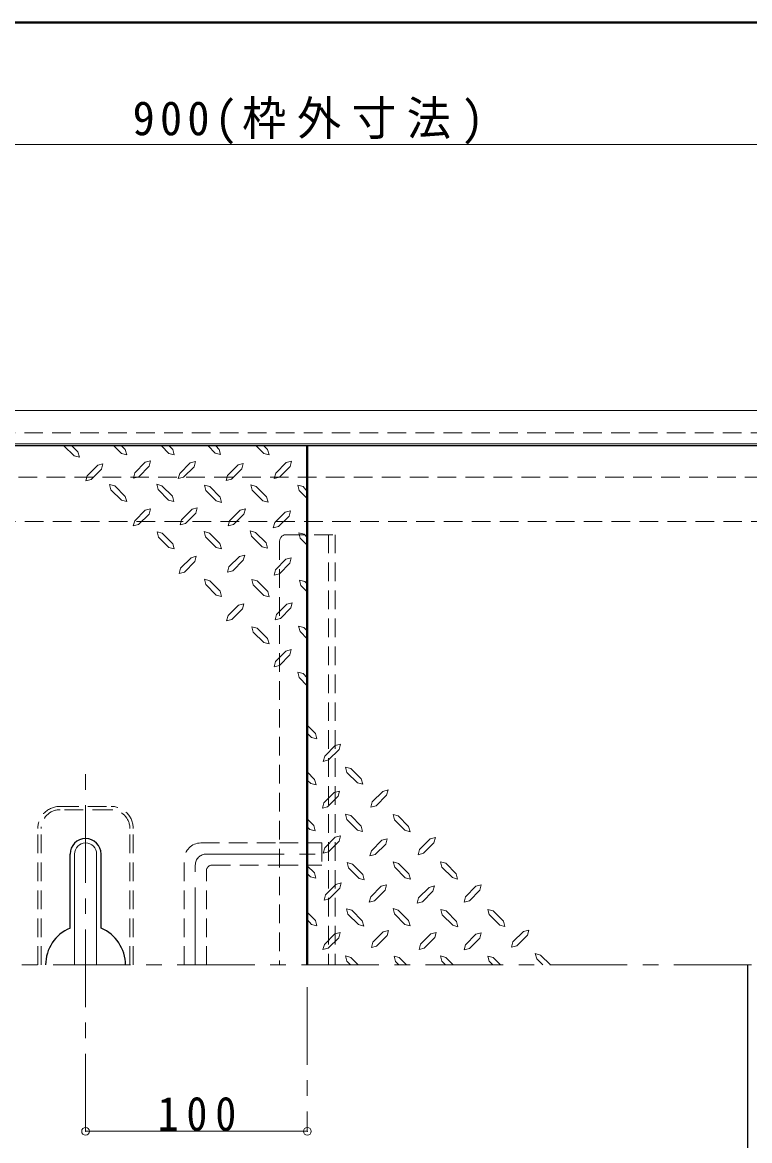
# Model space of a CAD drawing. Units: millimetres at full size, sheet at 1:7; details may follow other scales. Extents: x -1487 to 1348, y -983 to 984.
# Drawn here: x -308 to 20, y 479 to 984 of the extents above; entities that cross this region are included whole.
import ezdxf

# ---------------------------------------------------------------- set-up
doc = ezdxf.new("R2010")
doc.units = ezdxf.units.MM
doc.header["$LTSCALE"] = 7
doc.header["$PDMODE"] = 32
doc.header["$PDSIZE"] = 3.5
doc.linetypes.add('CHAIN1', pattern=[8, 5, -1, 1, -1])
doc.linetypes.add('DASHED1', pattern=[1.8, 1.2, -0.6])
doc.layers.add('0-A', color=4, linetype='Continuous', lineweight=9)
doc.styles.add('ＭＳ ゴシック', font='')
doc.styles.get('ＭＳ ゴシック').set_extended_font_data('MS Gothic')

msp = doc.modelspace()

# ---------------------------------------------------------------- linework, layer by layer
at = {"layer": '0-A', "color": 1, "lineweight": 40}
for p, q in [((1347.643, 983.513), (-1487.357, 983.513)), ((-179.857, 558.513), (-179.857, 792.513))]:
    msp.add_line(p, q, dxfattribs=at)
at = {"layer": '0-A'}
for p, q in [((-629.857, 928.513), (270.143, 928.513)), ((-289.578, 792.513), (-285.045, 788.088)), ((-286.02, 792.513), (-283.32, 789.813)), ((-267.045, 792.513), (-263.67, 789.138)), ((-245.67, 792.513), (-242.295, 789.138)), ((-242.145, 792.513), (-240.495, 790.863)), ((-224.543, 792.513), (-221.37, 789.213)), ((-221.145, 792.513), (-219.57, 790.938)), ((-202.845, 792.513), (-199.47, 789.138)), ((-199.395, 792.513), (-197.745, 790.863)), ((-239.895, 788.463), (-242.295, 789.138)), ((-240.495, 790.863), (-239.895, 788.463)), ((-218.97, 788.613), (-221.37, 789.213)), ((-219.57, 790.938), (-218.97, 788.613)), ((-197.07, 788.463), (-199.47, 789.138)), ((-197.745, 790.863), (-197.07, 788.463)), ((-279.12, 779.088), (-274.32, 783.888)), ((-277.32, 777.363), (-272.595, 782.088)), ((-274.32, 783.888), (-271.995, 784.488)), ((-271.995, 784.488), (-272.595, 782.088)), ((-255.87, 778.638), (-251.22, 783.363)), ((-237.345, 780.138), (-232.62, 784.938)), ((-235.62, 778.413), (-230.895, 783.138)), ((-215.895, 779.238), (-211.095, 784.038)), ((-214.095, 777.513), (-209.37, 782.238)), ((-211.095, 784.038), (-208.77, 784.638)), ((-208.77, 784.638), (-209.37, 782.238)), ((-194.07, 780.213), (-189.345, 785.013)), ((-192.345, 778.488), (-187.62, 783.213)), ((-189.345, 785.013), (-186.945, 785.613)), ((-186.945, 785.613), (-187.62, 783.213)), ((-279.12, 779.088), (-279.72, 776.763)), ((-277.32, 777.363), (-279.72, 776.763)), ((-257.67, 780.363), (-258.27, 778.038)), ((-255.87, 778.638), (-258.27, 778.038)), ((-237.345, 780.138), (-238.02, 777.813)), ((-235.62, 778.413), (-238.02, 777.813)), ((-215.895, 779.238), (-216.495, 776.913)), ((-214.095, 777.513), (-216.495, 776.913)), ((-194.07, 780.213), (-194.745, 777.888)), ((-192.345, 778.488), (-194.745, 777.888)), ((-266.67, 774.588), (-268.995, 775.188)), ((-268.395, 772.788), (-268.995, 775.188)), ((-268.395, 772.788), (-263.67, 768.063)), ((-266.67, 774.588), (-261.945, 769.788)), ((-247.17, 772.863), (-247.77, 775.263)), ((-245.445, 774.588), (-247.77, 775.263)), ((-247.17, 772.863), (-242.445, 768.138)), ((-245.445, 774.588), (-240.645, 769.863)), ((-223.845, 774.213), (-226.245, 774.813)), ((-225.57, 772.413), (-226.245, 774.813)), ((-225.57, 772.413), (-220.92, 767.763)), ((-223.845, 774.213), (-219.12, 769.488)), ((-204.645, 772.563), (-205.32, 774.963)), ((-202.92, 774.288), (-205.32, 774.963)), ((-204.645, 772.563), (-199.92, 767.838)), ((-202.92, 774.288), (-198.195, 769.563)), ((-181.77, 774.213), (-184.17, 774.813)), ((-183.495, 772.413), (-184.17, 774.813)), ((-183.495, 772.413), (-179.857, 768.776)), ((-181.77, 774.213), (-179.857, 772.027)), ((-240.045, 767.538), (-242.445, 768.138)), ((-240.645, 769.863), (-240.045, 767.538)), ((-218.52, 767.088), (-220.92, 767.763)), ((-219.12, 769.488), (-218.52, 767.088)), ((-197.52, 767.238), (-199.92, 767.838)), ((-198.195, 769.563), (-197.52, 767.238)), ((-257.67, 758.763), (-252.945, 763.563)), ((-255.945, 757.038), (-251.22, 761.763)), ((-252.945, 763.563), (-250.62, 764.163)), ((-250.62, 764.163), (-251.22, 761.763)), ((-236.52, 759.288), (-231.795, 764.013)), ((-234.795, 757.563), (-230.07, 762.288)), ((-231.795, 764.013), (-229.47, 764.688)), ((-229.47, 764.688), (-230.07, 762.288)), ((-214.92, 758.763), (-210.195, 763.563)), ((-213.12, 757.038), (-208.47, 761.763)), ((-210.195, 763.563), (-207.795, 764.163)), ((-207.795, 764.163), (-208.47, 761.763)), ((-194.52, 757.938), (-189.795, 762.663)), ((-257.67, 758.763), (-258.345, 756.438)), ((-255.945, 757.038), (-258.345, 756.438)), ((-236.52, 759.288), (-237.195, 756.888)), ((-234.795, 757.563), (-237.195, 756.888)), ((-214.92, 758.763), (-215.52, 756.438)), ((-213.12, 757.038), (-215.52, 756.438)), ((-194.52, 757.938), (-195.195, 755.538)), ((-192.795, 756.213), (-188.07, 760.938)), ((-245.295, 753.138), (-247.62, 753.813)), ((-247.02, 751.413), (-247.62, 753.813)), ((-247.02, 751.413), (-242.295, 746.688)), ((-245.295, 753.138), (-240.495, 748.413)), ((-223.995, 753.213), (-226.395, 753.888)), ((-225.72, 751.488), (-226.395, 753.888)), ((-225.72, 751.488), (-220.995, 746.763)), ((-223.995, 753.213), (-219.27, 748.488)), ((-203.22, 753.513), (-205.545, 754.188)), ((-204.945, 751.788), (-205.545, 754.188)), ((-204.945, 751.788), (-200.22, 747.063)), ((-203.22, 753.513), (-198.42, 748.788)), ((-192.795, 756.213), (-195.195, 755.538)), ((-181.32, 752.763), (-183.72, 753.363)), ((-183.045, 750.963), (-183.72, 753.363)), ((-181.32, 752.763), (-179.857, 751.301)), ((-239.895, 746.088), (-242.295, 746.688)), ((-240.495, 748.413), (-239.895, 746.088)), ((-218.595, 746.088), (-220.995, 746.763)), ((-219.27, 748.488), (-218.595, 746.088)), ((-197.82, 746.388), (-200.22, 747.063)), ((-198.42, 748.788), (-197.82, 746.388)), ((-183.045, 750.963), (-179.857, 747.776)), ((-215.22, 737.988), (-210.495, 742.713)), ((-194.22, 736.638), (-189.495, 741.438)), ((-189.495, 741.438), (-187.095, 742.038)), ((-187.095, 742.038), (-187.77, 739.638)), ((-236.97, 737.388), (-237.645, 734.988)), ((-235.245, 735.663), (-230.52, 740.388)), ((-215.22, 737.988), (-215.895, 735.588)), ((-213.495, 736.263), (-215.895, 735.588)), ((-213.495, 736.263), (-208.77, 740.988)), ((-194.22, 736.638), (-194.82, 734.313)), ((-192.42, 734.913), (-187.77, 739.638)), ((-235.245, 735.663), (-237.645, 734.988)), ((-225.57, 730.038), (-226.245, 732.438)), ((-223.845, 731.763), (-226.245, 732.438)), ((-223.845, 731.763), (-219.12, 727.038)), ((-202.47, 731.688), (-204.795, 732.288)), ((-204.195, 729.888), (-204.795, 732.288)), ((-202.47, 731.688), (-197.67, 726.888)), ((-192.42, 734.913), (-194.82, 734.313)), ((-182.82, 729.663), (-183.42, 732.063)), ((-181.02, 731.463), (-183.42, 732.063)), ((-181.02, 731.463), (-179.857, 730.301)), ((-225.57, 730.038), (-220.92, 725.313)), ((-219.12, 727.038), (-218.52, 724.638)), ((-204.195, 729.888), (-199.47, 725.163)), ((-197.67, 726.888), (-197.07, 724.563)), ((-182.82, 729.663), (-179.857, 726.701)), ((-218.52, 724.638), (-220.92, 725.313)), ((-197.07, 724.563), (-199.47, 725.163)), ((-193.77, 716.463), (-189.045, 721.263)), ((-189.045, 721.263), (-186.645, 721.863)), ((-186.645, 721.863), (-187.32, 719.463)), ((-215.595, 716.013), (-216.27, 713.613)), ((-215.595, 716.013), (-210.87, 720.738)), ((-213.87, 714.288), (-209.145, 719.013)), ((-193.77, 716.463), (-194.37, 714.138)), ((-191.97, 714.738), (-187.32, 719.463)), ((-213.87, 714.288), (-216.27, 713.613)), ((-202.47, 710.388), (-204.87, 710.988)), ((-204.195, 708.588), (-204.87, 710.988)), ((-191.97, 714.738), (-194.37, 714.138)), ((-183.12, 708.888), (-183.795, 711.288)), ((-181.395, 710.688), (-183.795, 711.288)), ((-204.195, 708.588), (-199.47, 703.938)), ((-202.47, 710.388), (-197.745, 705.663)), ((-183.12, 708.888), (-179.857, 705.495)), ((-181.395, 710.688), (-179.857, 709.151)), ((-197.07, 703.263), (-199.47, 703.938)), ((-197.745, 705.663), (-197.07, 703.263)), ((-194.22, 695.313), (-189.495, 700.038)), ((-192.42, 693.588), (-187.77, 698.313)), ((-189.495, 700.038), (-187.095, 700.713)), ((-187.095, 700.713), (-187.77, 698.313)), ((-194.22, 695.313), (-194.82, 692.913)), ((-192.42, 693.588), (-194.82, 692.913)), ((-183.495, 688.113), (-184.17, 690.513)), ((-181.77, 689.913), (-184.17, 690.513)), ((-183.495, 688.113), (-179.857, 684.33)), ((-181.77, 689.913), (-179.857, 688.001)), ((-176.22, 662.913), (-179.857, 666.696)), ((-177.945, 661.113), (-179.857, 663.026)), ((-177.945, 661.113), (-175.545, 660.513)), ((-176.22, 662.913), (-175.545, 660.513)), ((-167.295, 657.438), (-171.945, 652.713)), ((-165.495, 655.713), (-170.22, 650.988)), ((-167.295, 657.438), (-164.895, 658.113)), ((-165.495, 655.713), (-164.895, 658.113)), ((-172.62, 650.313), (-171.945, 652.713)), ((-170.22, 650.988), (-172.62, 650.313)), ((-176.595, 642.138), (-179.857, 645.531)), ((-162.645, 647.763), (-160.245, 647.088)), ((-161.97, 645.363), (-162.645, 647.763)), ((-155.52, 642.438), (-160.245, 647.088)), ((-178.32, 640.338), (-179.857, 641.876)), ((-176.595, 642.138), (-175.92, 639.738)), ((-157.245, 640.638), (-161.97, 645.363)), ((-157.245, 640.638), (-154.845, 640.038)), ((-155.52, 642.438), (-154.845, 640.038)), ((-178.32, 640.338), (-175.92, 639.738)), ((-167.745, 636.288), (-172.395, 631.563)), ((-167.745, 636.288), (-165.345, 636.888)), ((-165.945, 634.563), (-165.345, 636.888)), ((-145.845, 636.738), (-150.57, 632.013)), ((-145.845, 636.738), (-143.445, 637.413)), ((-144.12, 635.013), (-143.445, 637.413)), ((-173.07, 629.163), (-172.395, 631.563)), ((-165.945, 634.563), (-170.67, 629.763)), ((-144.12, 635.013), (-148.845, 630.288)), ((-170.67, 629.763), (-173.07, 629.163)), ((-162.645, 626.463), (-160.245, 625.863)), ((-162.045, 624.138), (-162.645, 626.463)), ((-155.52, 621.138), (-160.245, 625.863)), ((-141.195, 626.388), (-138.795, 625.713)), ((-140.595, 623.988), (-141.195, 626.388)), ((-134.145, 620.988), (-138.795, 625.713)), ((-176.895, 621.363), (-179.857, 624.326)), ((-178.695, 619.563), (-179.857, 620.726)), ((-176.895, 621.363), (-176.295, 618.963)), ((-157.245, 619.338), (-162.045, 624.138)), ((-155.52, 621.138), (-154.92, 618.738)), ((-135.87, 619.263), (-140.595, 623.988)), ((-134.145, 620.988), (-133.47, 618.588)), ((-178.695, 619.563), (-176.295, 618.963)), ((-167.295, 616.113), (-171.945, 611.388)), ((-167.295, 616.113), (-164.895, 616.713)), ((-165.495, 614.388), (-164.895, 616.713)), ((-157.245, 619.338), (-154.92, 618.738)), ((-146.22, 614.763), (-143.82, 615.438)), ((-144.495, 613.038), (-143.82, 615.438)), ((-135.87, 619.263), (-133.47, 618.588)), ((-124.47, 615.363), (-129.195, 610.638)), ((-124.47, 615.363), (-122.07, 616.038)), ((-122.745, 613.638), (-122.07, 616.038)), ((-172.62, 608.988), (-171.945, 611.388)), ((-165.495, 614.388), (-170.22, 609.588)), ((-146.22, 614.763), (-150.945, 610.038)), ((-144.495, 613.038), (-149.22, 608.313)), ((-170.22, 609.588), (-172.62, 608.988)), ((-176.67, 600.063), (-179.857, 603.251)), ((-176.67, 600.063), (-175.995, 597.663)), ((-161.895, 604.638), (-159.495, 603.963)), ((-161.295, 602.238), (-161.895, 604.638)), ((-156.495, 597.513), (-161.295, 602.238)), ((-154.77, 599.238), (-159.495, 603.963)), ((-141.12, 604.938), (-138.72, 604.263)), ((-140.445, 602.538), (-141.12, 604.938)), ((-135.72, 597.813), (-140.445, 602.538)), ((-133.995, 599.538), (-138.72, 604.263)), ((-119.82, 604.938), (-117.42, 604.338)), ((-119.22, 602.613), (-119.82, 604.938)), ((-114.42, 597.888), (-119.22, 602.613)), ((-112.695, 599.613), (-117.42, 604.338)), ((-178.395, 598.263), (-179.857, 599.726)), ((-178.395, 598.263), (-175.995, 597.663)), ((-166.92, 594.813), (-164.52, 595.488)), ((-165.195, 593.088), (-164.52, 595.488)), ((-156.495, 597.513), (-154.17, 596.838)), ((-154.77, 599.238), (-154.17, 596.838)), ((-135.72, 597.813), (-133.32, 597.138)), ((-133.995, 599.538), (-133.32, 597.138)), ((-114.42, 597.888), (-112.095, 597.213)), ((-112.695, 599.613), (-112.095, 597.213)), ((-166.92, 594.813), (-171.645, 590.088)), ((-165.195, 593.088), (-169.92, 588.363)), ((-146.595, 593.988), (-151.245, 589.263)), ((-144.795, 592.263), (-149.52, 587.463)), ((-146.595, 593.988), (-144.195, 594.588)), ((-144.795, 592.263), (-144.195, 594.588)), ((-124.92, 593.463), (-129.645, 588.738)), ((-123.195, 591.738), (-127.92, 587.013)), ((-124.92, 593.463), (-122.52, 594.138)), ((-123.195, 591.738), (-122.52, 594.138)), ((-103.77, 593.988), (-108.495, 589.263)), ((-102.045, 592.263), (-106.77, 587.463)), ((-103.77, 593.988), (-101.37, 594.588)), ((-102.045, 592.263), (-101.37, 594.588)), ((-151.92, 586.863), (-151.245, 589.263)), ((-149.52, 587.463), (-151.92, 586.863)), ((-130.245, 586.338), (-129.645, 588.738)), ((-127.92, 587.013), (-130.245, 586.338)), ((-109.095, 586.863), (-108.495, 589.263)), ((-106.77, 587.463), (-109.095, 586.863)), ((-176.22, 578.613), (-179.857, 582.251)), ((-162.195, 583.788), (-159.795, 583.188)), ((-161.52, 581.463), (-162.195, 583.788)), ((-156.795, 576.738), (-161.52, 581.463)), ((-155.07, 578.463), (-159.795, 583.188)), ((-141.195, 583.938), (-138.795, 583.263)), ((-140.595, 581.538), (-141.195, 583.938)), ((-135.87, 576.813), (-140.595, 581.538)), ((-134.145, 578.613), (-138.795, 583.263)), ((-119.67, 583.488), (-117.27, 582.888)), ((-119.07, 581.163), (-119.67, 583.488)), ((-114.27, 576.438), (-119.07, 581.163)), ((-112.545, 578.163), (-117.27, 582.888)), ((-93.045, 576.438), (-97.77, 581.238)), ((-91.32, 578.238), (-96.045, 582.963)), ((-177.945, 576.813), (-179.857, 578.999)), ((-177.945, 576.813), (-175.545, 576.213)), ((-176.22, 578.613), (-175.545, 576.213)), ((-156.795, 576.738), (-154.395, 576.063)), ((-155.07, 578.463), (-154.395, 576.063)), ((-135.87, 576.813), (-133.47, 576.213)), ((-134.145, 578.613), (-133.47, 576.213)), ((-114.27, 576.438), (-111.945, 575.763)), ((-112.545, 578.163), (-111.945, 575.763)), ((-93.045, 576.438), (-90.72, 575.838)), ((-91.32, 578.238), (-90.72, 575.838)), ((-167.37, 572.538), (-172.095, 567.813)), ((-165.645, 570.813), (-170.37, 566.013)), ((-167.37, 572.538), (-164.97, 573.138)), ((-165.645, 570.813), (-164.97, 573.138)), ((-145.62, 573.513), (-150.345, 568.788)), ((-143.82, 571.788), (-148.62, 566.988)), ((-145.62, 573.513), (-143.22, 574.113)), ((-143.82, 571.788), (-143.22, 574.113)), ((-124.095, 572.613), (-128.82, 567.888)), ((-122.37, 570.888), (-127.095, 566.088)), ((-124.095, 572.613), (-121.695, 573.213)), ((-122.37, 570.888), (-121.695, 573.213)), ((-103.845, 572.388), (-108.495, 567.663)), ((-103.845, 572.388), (-101.445, 572.988)), ((-102.045, 570.663), (-101.445, 572.988)), ((-82.395, 573.663), (-87.12, 568.938)), ((-80.595, 571.938), (-85.395, 567.138)), ((-82.395, 573.663), (-79.995, 574.263)), ((-80.595, 571.938), (-79.995, 574.263)), ((-172.77, 565.413), (-172.095, 567.813)), ((-170.37, 566.013), (-172.77, 565.413)), ((-150.945, 566.388), (-150.345, 568.788)), ((-148.62, 566.988), (-150.945, 566.388)), ((-87.72, 566.538), (-87.12, 568.938)), ((-85.395, 567.138), (-87.72, 566.538)), ((-162.645, 562.563), (-160.245, 561.888)), ((-161.97, 560.163), (-162.645, 562.563)), ((-160.32, 558.513), (-161.97, 560.163)), ((-156.87, 558.513), (-160.245, 561.888)), ((-140.745, 562.413), (-138.345, 561.813)), ((-140.145, 560.088), (-140.745, 562.413)), ((-138.57, 558.513), (-140.145, 560.088)), ((-135.172, 558.513), (-138.345, 561.813)), ((-119.82, 562.563), (-117.42, 561.888)), ((-119.22, 560.163), (-119.82, 562.563)), ((-117.57, 558.513), (-119.22, 560.163)), ((-114.045, 558.513), (-117.42, 561.888)), ((-92.67, 558.513), (-96.045, 561.888)), ((-73.695, 558.513), (-76.395, 561.213)), ((-70.137, 558.513), (-74.67, 562.938)), ((-179.857, 483.513), (-279.857, 483.513))]:
    msp.add_line(p, q, dxfattribs=at)
at = {"layer": '0-A', "color": 7, "lineweight": 18}
for p, q in [((270.143, 808.513), (-629.857, 808.513)), ((255.143, 793.513), (-614.857, 793.513)), ((-284.857, 558.513), (-284.857, 608.513)), ((-274.857, 558.513), (-274.857, 608.513))]:
    msp.add_line(p, q, dxfattribs=at)
at = {"layer": '0-A', "color": 5, "lineweight": 25}
for p, q in [((254.143, 792.513), (-398.315, 792.513)), ((-286.857, 575.096), (-286.857, 608.513)), ((-272.857, 575.096), (-272.857, 608.513)), ((18.893, 362.529), (18.893, 558.513))]:
    msp.add_line(p, q, dxfattribs=at)
at = {"layer": '0-A', "linetype": 'DASHED1'}
for p, q in [((240.143, 778.513), (-396.919, 778.513)), ((-395.409, 758.513), (220.143, 758.513)), ((-170.357, 752.513), (-170.357, 558.513)), ((-192.357, 613.513), (-173.357, 613.513)), ((-173.357, 613.513), (-173.357, 603.513)), ((-192.357, 603.513), (-173.357, 603.513))]:
    msp.add_line(p, q, dxfattribs=at)
at = {"layer": '0-A', "color": 7, "linetype": 'DASHED1', "lineweight": 18}
for p, q in [((-189.357, 752.513), (-167.357, 752.513)), ((-167.357, 752.513), (-167.357, 558.513)), ((-192.357, 749.513), (-192.357, 558.513)), ((-291.357, 630.013), (-268.357, 630.013)), ((-268.357, 628.513), (-291.357, 628.513)), ((-301.357, 558.513), (-301.357, 620.013)), ((-299.857, 558.513), (-299.857, 620.013)), ((-259.857, 558.513), (-259.857, 620.013)), ((-258.357, 558.513), (-258.357, 620.013)), ((-227.857, 613.513), (-192.357, 613.513)), ((-235.357, 558.513), (-235.357, 606.013)), ((-225.357, 558.513), (-225.357, 601.013)), ((-222.857, 603.513), (-192.357, 603.513))]:
    msp.add_line(p, q, dxfattribs=at)
at = {"layer": '0-A', "linetype": 'CHAIN1'}
for p, q in [((-279.857, 483.513), (-279.857, 645.013)), ((-225.357, 608.513), (-173.357, 608.513)), ((-230.357, 558.513), (-230.357, 603.513)), ((-686.524, 558.513), (515.143, 558.513)), ((-179.857, 548.513), (-179.857, 483.513))]:
    msp.add_line(p, q, dxfattribs=at)
at = {"layer": '0-A', "linetype": 'DASHED1'}
msp.add_lwpolyline([(-619.857, 558.513), (-619.857, 788.513), (-609.857, 798.513), (250.143, 798.513)], dxfattribs=at)
at = {"layer": '0-A'}
for points in [[(-263.595, 792.513), (-261.945, 790.863), (-261.27, 788.538), (-263.67, 789.138)], [(-283.32, 789.813), (-282.645, 787.413), (-285.045, 788.088)], [(-257.67, 780.363), (-252.945, 785.163), (-250.545, 785.763), (-251.22, 783.363)], [(-232.62, 784.938), (-230.295, 785.538), (-230.895, 783.138)], [(-261.945, 769.788), (-261.27, 767.463), (-263.67, 768.063)], [(-189.795, 762.663), (-187.47, 763.338), (-188.07, 760.938)], [(-236.97, 737.388), (-232.245, 742.113), (-229.92, 742.788), (-230.52, 740.388)], [(-210.495, 742.713), (-208.095, 743.313), (-208.77, 740.988)], [(-210.87, 720.738), (-208.47, 721.338), (-209.145, 719.013)], [(-148.845, 630.288), (-151.245, 629.688), (-150.57, 632.013)], [(-122.745, 613.638), (-127.47, 608.913), (-129.795, 608.238), (-129.195, 610.638)], [(-149.22, 608.313), (-151.62, 607.713), (-150.945, 610.038)], [(-169.92, 588.363), (-172.245, 587.688), (-171.645, 590.088)], [(-97.77, 581.238), (-98.445, 583.563), (-96.045, 582.963)], [(-102.045, 570.663), (-106.77, 565.863), (-109.17, 565.263), (-108.495, 567.663)], [(-127.095, 566.088), (-129.42, 565.488), (-128.82, 567.888)], [(-96.12, 558.513), (-97.77, 560.163), (-98.445, 562.488), (-96.045, 561.888)], [(-76.395, 561.213), (-77.07, 563.613), (-74.67, 562.938)]]:
    msp.add_lwpolyline(points, dxfattribs=at)
at = {"layer": '0-A', "color": 7, "linetype": 'DASHED1', "lineweight": 18}
for centre, radius, start, end in [((-189.357, 749.513), 3, 90, 180), ((-291.357, 620.013), 10, 90, 180), ((-291.357, 620.013), 8.5, 90, 180), ((-268.357, 620.013), 10, 0, 90), ((-268.357, 620.013), 8.5, 0, 90), ((-227.857, 606.013), 7.5, 90, 180), ((-222.857, 601.013), 2.5, 90, 180)]:
    msp.add_arc(centre, radius, start, end, dxfattribs=at)
at = {"layer": '0-A', "color": 5, "lineweight": 25}
for centre, radius, start, end in [((-279.857, 608.513), 7, 0, 180), ((-279.857, 558.513), 18, 112.88538, 180), ((-279.857, 558.513), 18, 0, 67.11462)]:
    msp.add_arc(centre, radius, start, end, dxfattribs=at)
at = {"layer": '0-A', "color": 7, "lineweight": 18}
msp.add_arc((-279.857, 608.513), 5, 0, 180, dxfattribs=at)
at = {"layer": '0-A', "linetype": 'CHAIN1'}
msp.add_arc((-225.357, 603.513), 5, 90, 180, dxfattribs=at)
at = {"layer": '0-A'}
for p in [(-279.857, 483.513), (-179.857, 483.513)]:
    msp.add_point(p, dxfattribs=at)

# ---------------------------------------------------------------- texts
at = {"layer": '0-A', "color": 7, "char_height": 15.4, "attachment_point": 7, "style": 'ＭＳ ゴシック'}
for s, insert in [('\\T1.24;\\W0.95;900(枠外寸法)', (-258.607, 928.513)), ('\\T1.38;\\W0.9;100', (-247.357, 483.513))]:
    msp.add_mtext(s, dxfattribs=dict(at, insert=insert))

doc.saveas('drawing.dxf')
